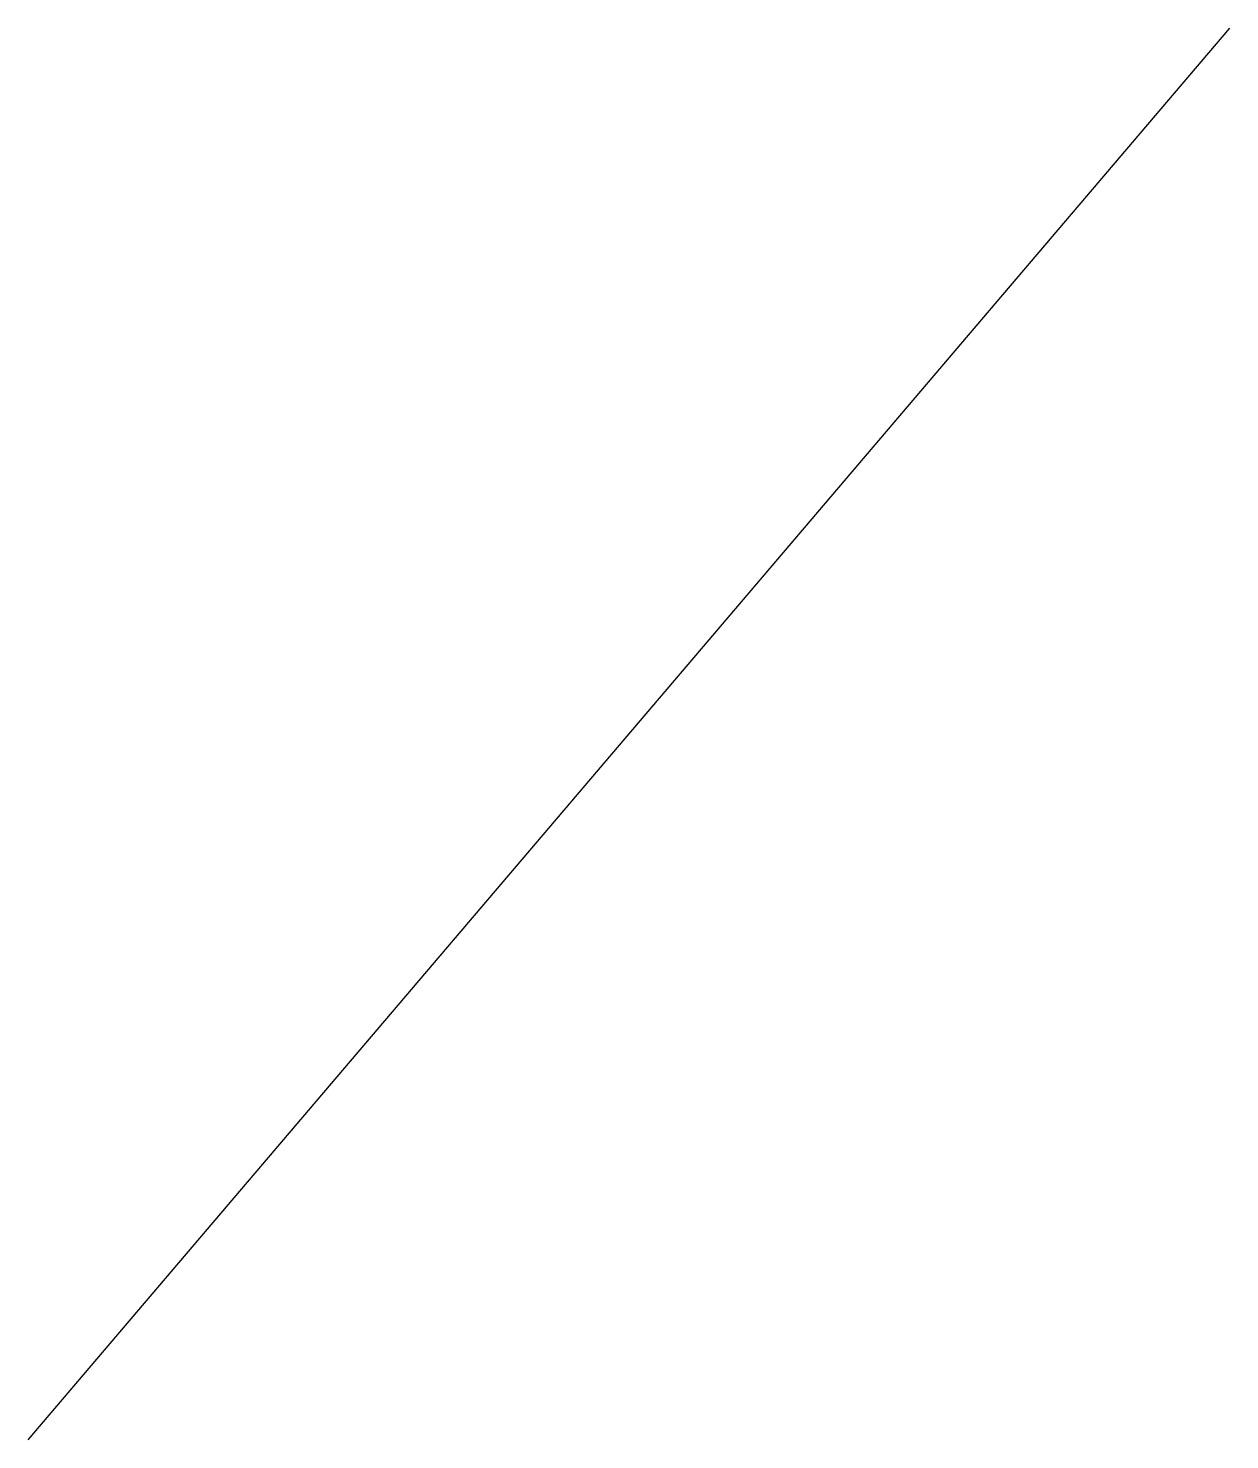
# Model space of a CAD drawing. Extents: x 236 to 366, y 68 to 221.
import ezdxf

# ---------------------------------------------------------------- set-up
doc = ezdxf.new("R2010")
doc.units = 0
doc.layers.get('0').update_dxf_attribs({"linetype": 'CONTINUOUS'})

msp = doc.modelspace()

# ---------------------------------------------------------------- linework, layer by layer
msp.add_line((235.61, 68.34), (365.81, 221.27))

doc.saveas('drawing.dxf')
